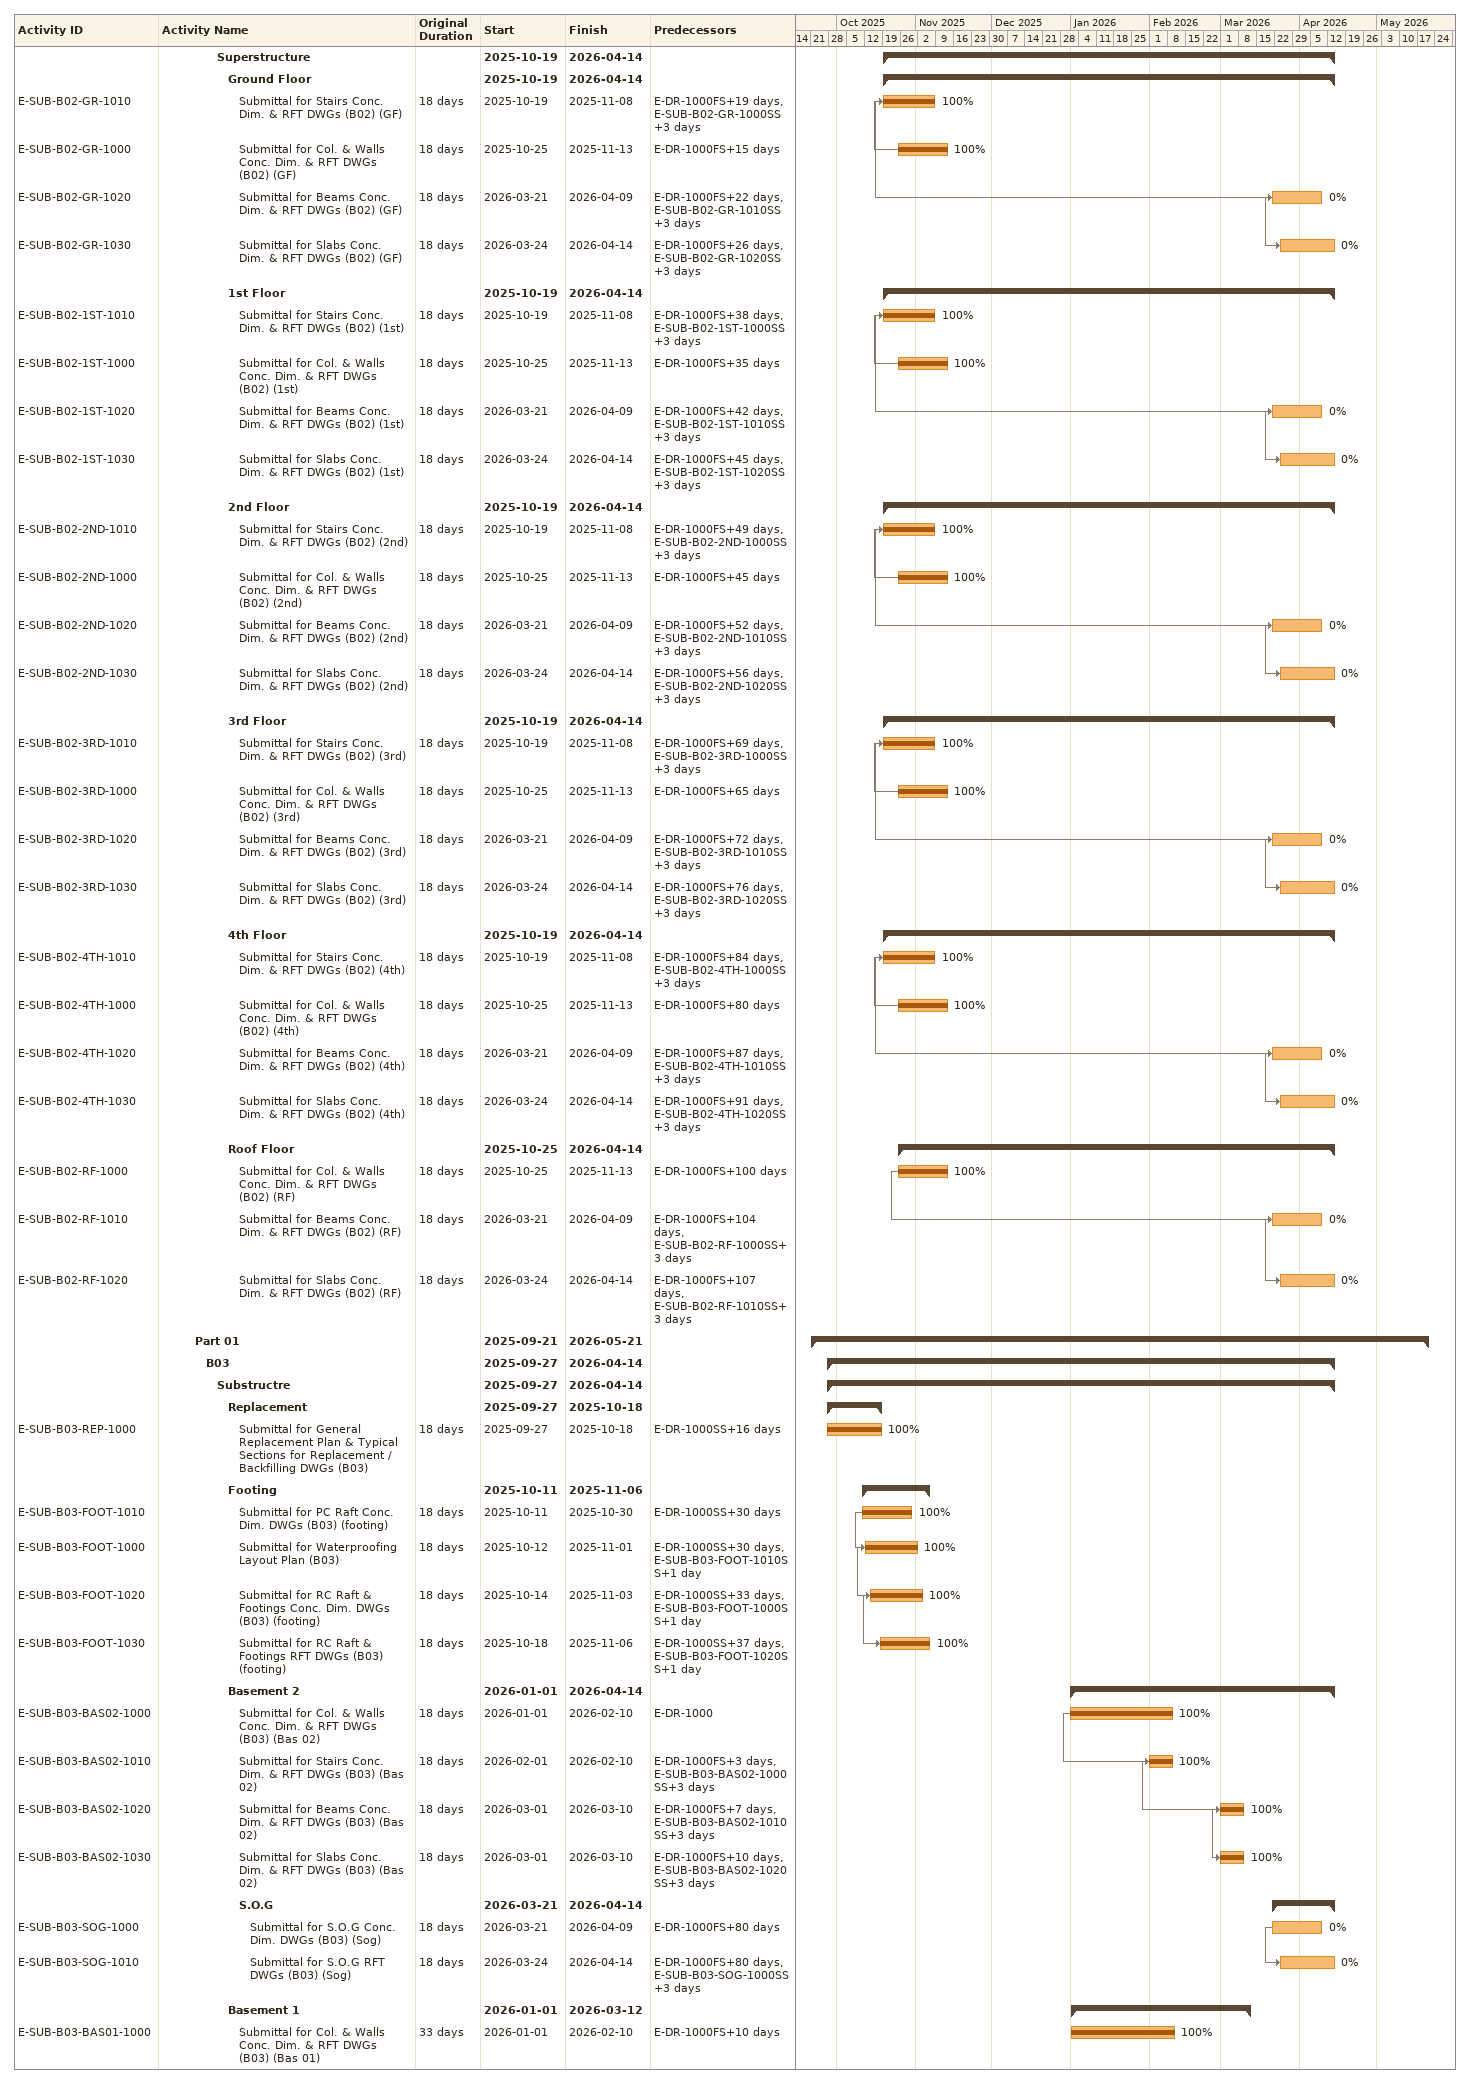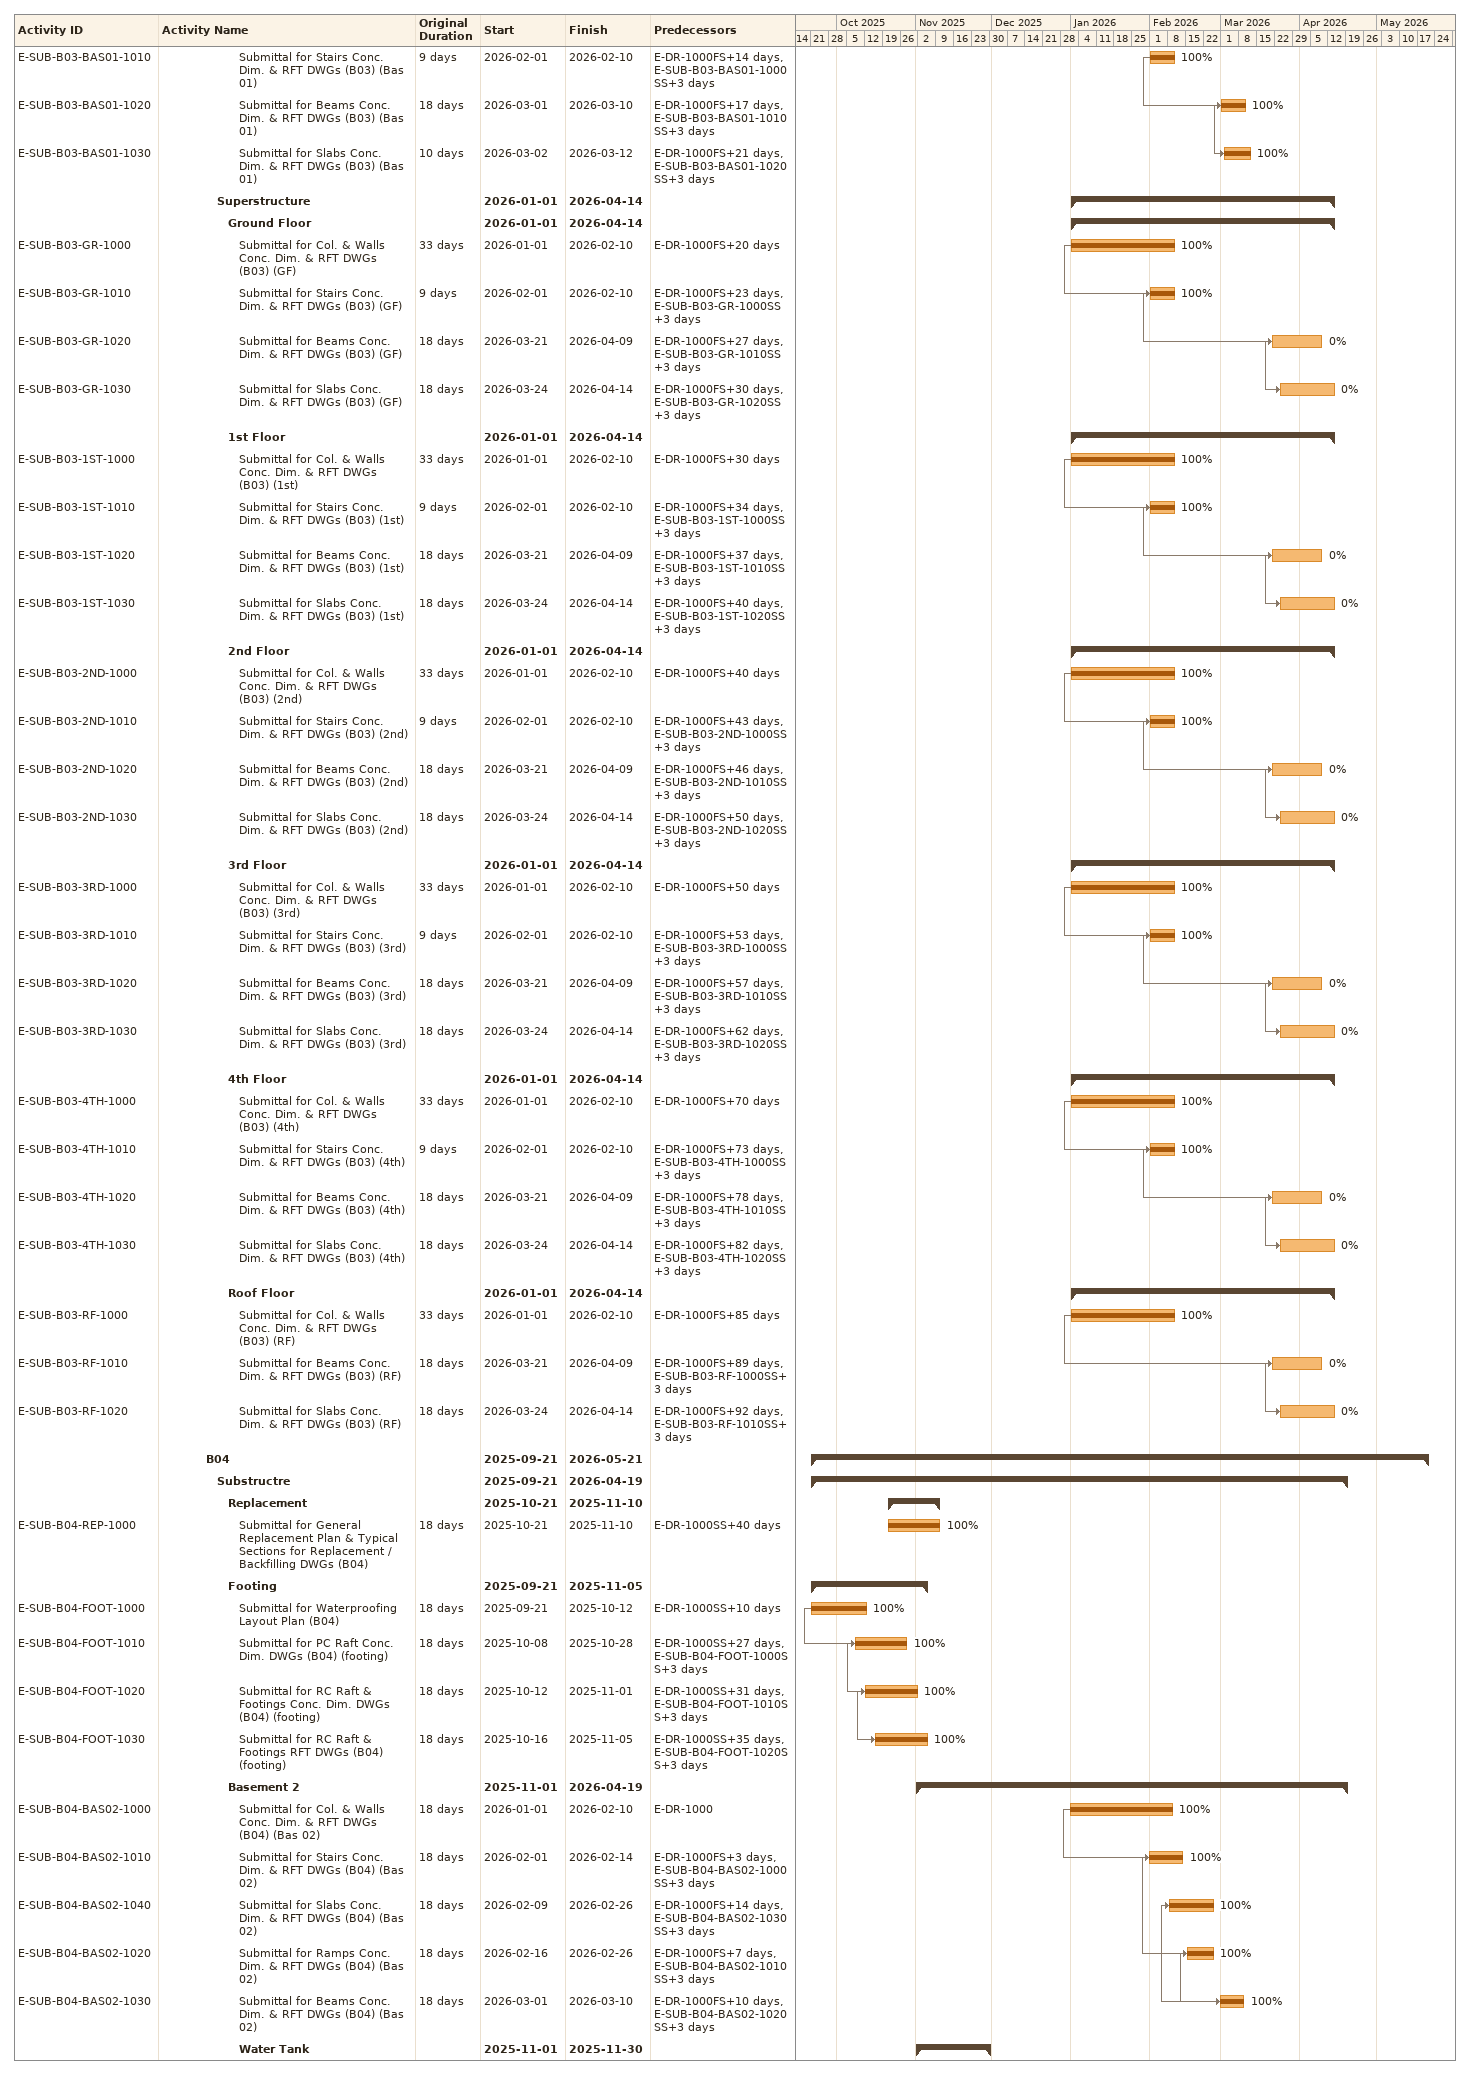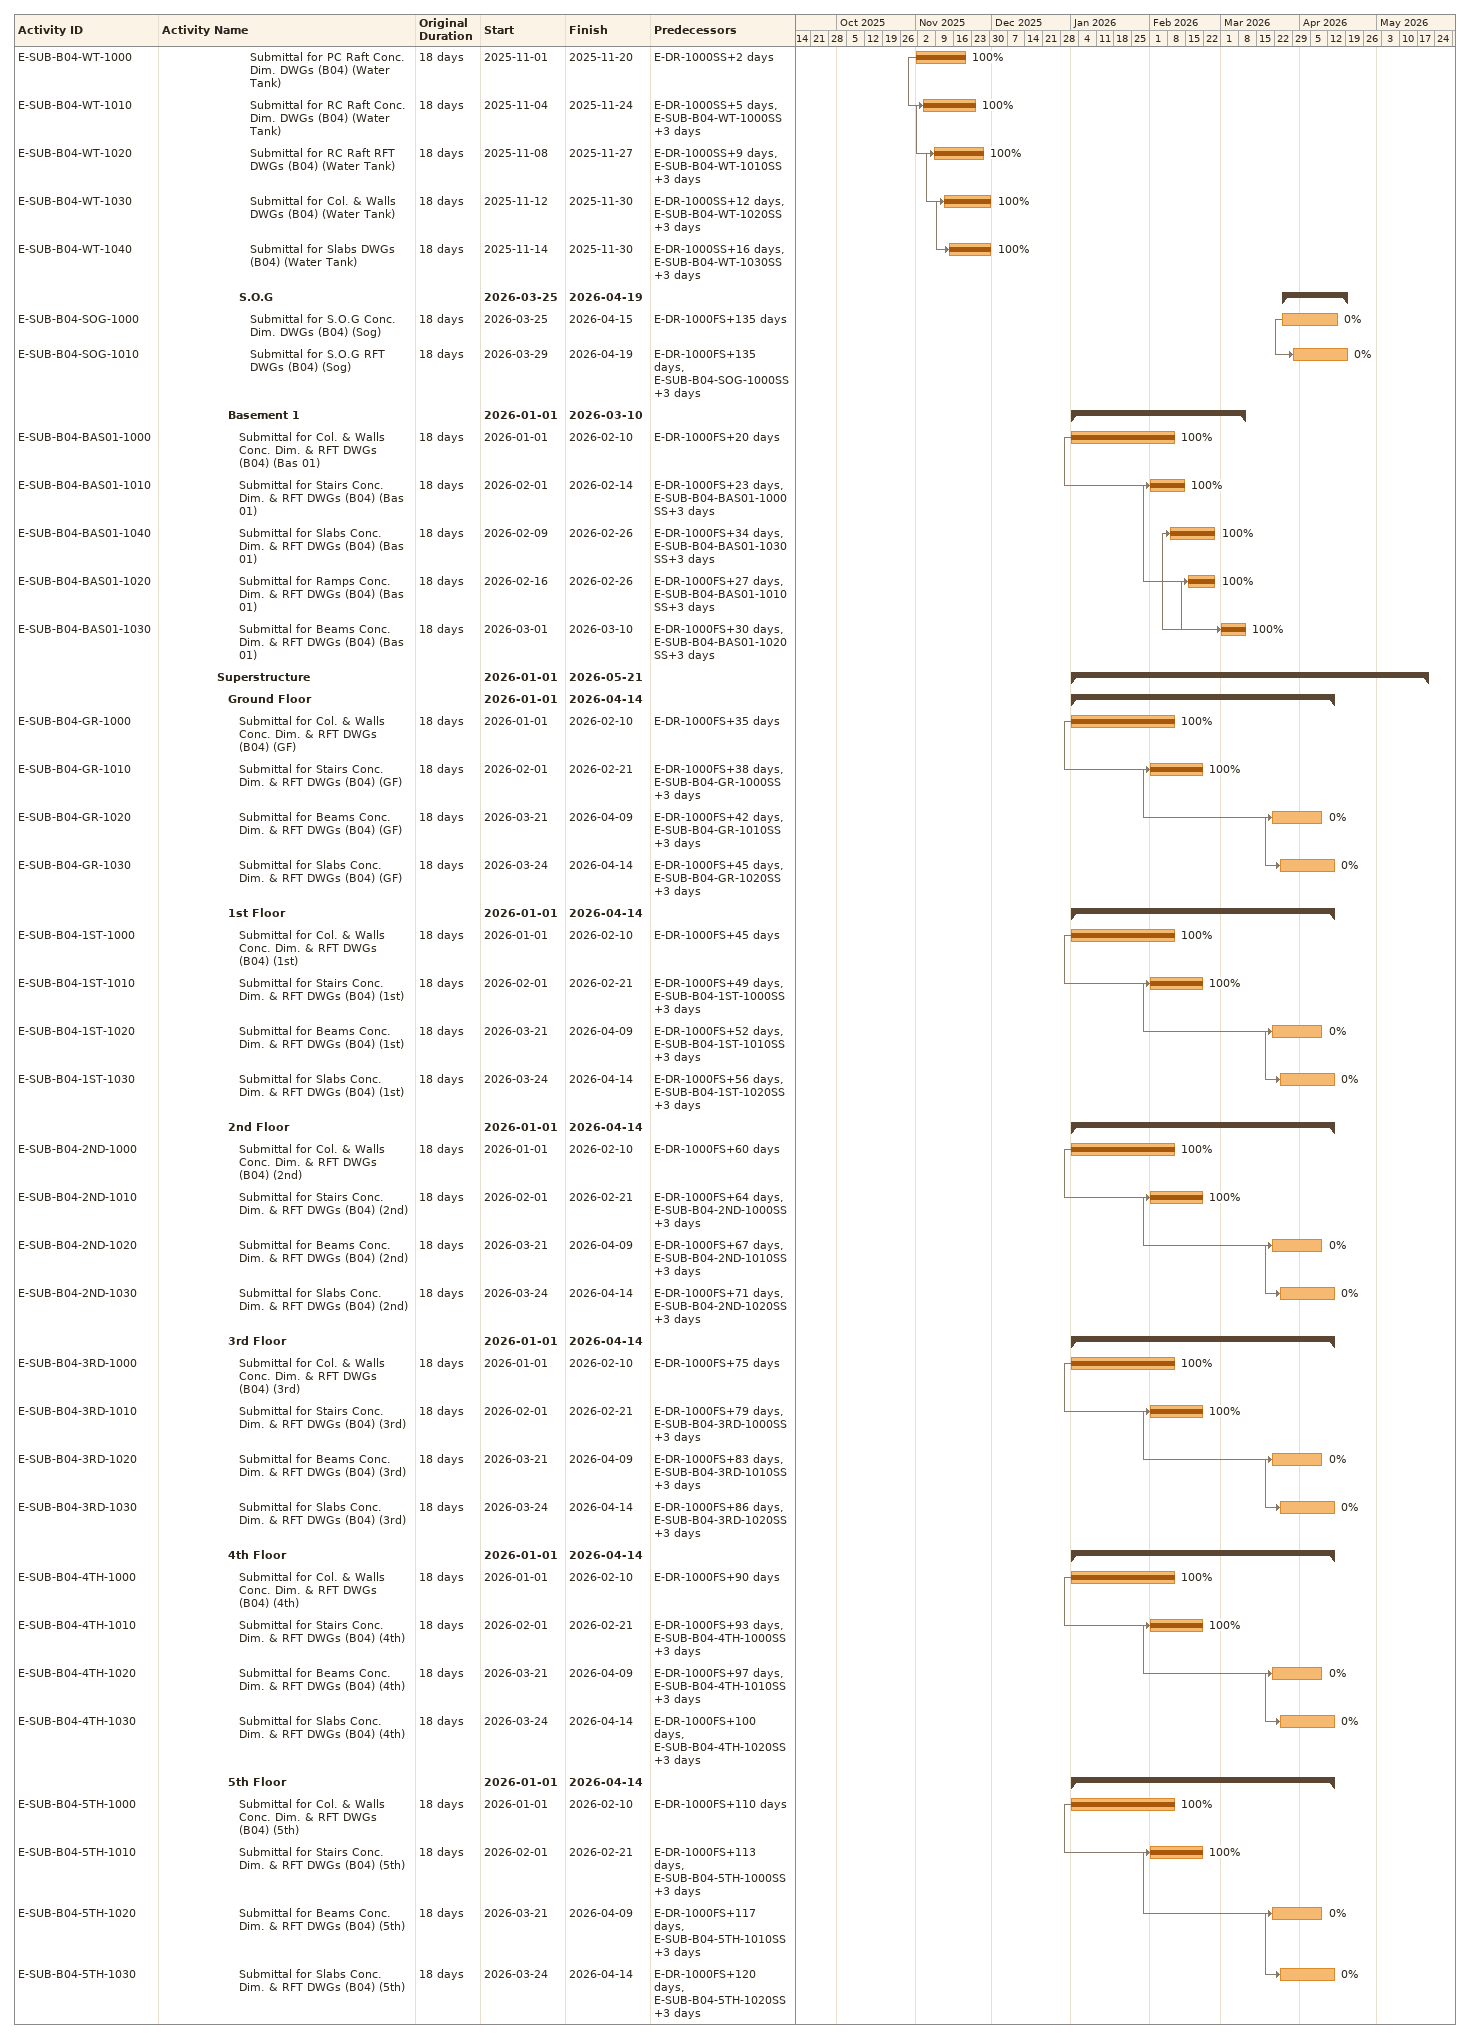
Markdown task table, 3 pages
| ID | Level | Task | Original duration | Start | Finish | Predecessors | % complete |
|---|---|---|---|---|---|---|---|
|  | 6 | **Superstructure** |  | 2025-10-19 | 2026-04-14 |  |  |
|  | 7 | **Ground Floor** |  | 2025-10-19 | 2026-04-14 |  |  |
| E-SUB-B02-GR-1010 | 8 | Submittal for Stairs Conc. Dim. & RFT DWGs (B02) (GF) | 18d | 2025-10-19 | 2025-11-08 | E-DR-1000FS+19d, E-SUB-B02-GR-1000SS+3d | 100 |
| E-SUB-B02-GR-1000 | 8 | Submittal for Col. & Walls Conc. Dim. & RFT DWGs (B02) (GF) | 18d | 2025-10-25 | 2025-11-13 | E-DR-1000FS+15d | 100 |
| E-SUB-B02-GR-1020 | 8 | Submittal for Beams Conc. Dim. & RFT DWGs (B02) (GF) | 18d | 2026-03-21 | 2026-04-09 | E-DR-1000FS+22d, E-SUB-B02-GR-1010SS+3d | 0 |
| E-SUB-B02-GR-1030 | 8 | Submittal for Slabs Conc. Dim. & RFT DWGs (B02) (GF) | 18d | 2026-03-24 | 2026-04-14 | E-DR-1000FS+26d, E-SUB-B02-GR-1020SS+3d | 0 |
|  | 7 | **1st Floor** |  | 2025-10-19 | 2026-04-14 |  |  |
| E-SUB-B02-1ST-1010 | 8 | Submittal for Stairs Conc. Dim. & RFT DWGs (B02) (1st) | 18d | 2025-10-19 | 2025-11-08 | E-DR-1000FS+38d, E-SUB-B02-1ST-1000SS+3d | 100 |
| E-SUB-B02-1ST-1000 | 8 | Submittal for Col. & Walls Conc. Dim. & RFT DWGs (B02) (1st) | 18d | 2025-10-25 | 2025-11-13 | E-DR-1000FS+35d | 100 |
| E-SUB-B02-1ST-1020 | 8 | Submittal for Beams Conc. Dim. & RFT DWGs (B02) (1st) | 18d | 2026-03-21 | 2026-04-09 | E-DR-1000FS+42d, E-SUB-B02-1ST-1010SS+3d | 0 |
| E-SUB-B02-1ST-1030 | 8 | Submittal for Slabs Conc. Dim. & RFT DWGs (B02) (1st) | 18d | 2026-03-24 | 2026-04-14 | E-DR-1000FS+45d, E-SUB-B02-1ST-1020SS+3d | 0 |
|  | 7 | **2nd Floor** |  | 2025-10-19 | 2026-04-14 |  |  |
| E-SUB-B02-2ND-1010 | 8 | Submittal for Stairs Conc. Dim. & RFT DWGs (B02) (2nd) | 18d | 2025-10-19 | 2025-11-08 | E-DR-1000FS+49d, E-SUB-B02-2ND-1000SS+3d | 100 |
| E-SUB-B02-2ND-1000 | 8 | Submittal for Col. & Walls Conc. Dim. & RFT DWGs (B02) (2nd) | 18d | 2025-10-25 | 2025-11-13 | E-DR-1000FS+45d | 100 |
| E-SUB-B02-2ND-1020 | 8 | Submittal for Beams Conc. Dim. & RFT DWGs (B02) (2nd) | 18d | 2026-03-21 | 2026-04-09 | E-DR-1000FS+52d, E-SUB-B02-2ND-1010SS+3d | 0 |
| E-SUB-B02-2ND-1030 | 8 | Submittal for Slabs Conc. Dim. & RFT DWGs (B02) (2nd) | 18d | 2026-03-24 | 2026-04-14 | E-DR-1000FS+56d, E-SUB-B02-2ND-1020SS+3d | 0 |
|  | 7 | **3rd Floor** |  | 2025-10-19 | 2026-04-14 |  |  |
| E-SUB-B02-3RD-1010 | 8 | Submittal for Stairs Conc. Dim. & RFT DWGs (B02) (3rd) | 18d | 2025-10-19 | 2025-11-08 | E-DR-1000FS+69d, E-SUB-B02-3RD-1000SS+3d | 100 |
| E-SUB-B02-3RD-1000 | 8 | Submittal for Col. & Walls Conc. Dim. & RFT DWGs (B02) (3rd) | 18d | 2025-10-25 | 2025-11-13 | E-DR-1000FS+65d | 100 |
| E-SUB-B02-3RD-1020 | 8 | Submittal for Beams Conc. Dim. & RFT DWGs (B02) (3rd) | 18d | 2026-03-21 | 2026-04-09 | E-DR-1000FS+72d, E-SUB-B02-3RD-1010SS+3d | 0 |
| E-SUB-B02-3RD-1030 | 8 | Submittal for Slabs Conc. Dim. & RFT DWGs (B02) (3rd) | 18d | 2026-03-24 | 2026-04-14 | E-DR-1000FS+76d, E-SUB-B02-3RD-1020SS+3d | 0 |
|  | 7 | **4th Floor** |  | 2025-10-19 | 2026-04-14 |  |  |
| E-SUB-B02-4TH-1010 | 8 | Submittal for Stairs Conc. Dim. & RFT DWGs (B02) (4th) | 18d | 2025-10-19 | 2025-11-08 | E-DR-1000FS+84d, E-SUB-B02-4TH-1000SS+3d | 100 |
| E-SUB-B02-4TH-1000 | 8 | Submittal for Col. & Walls Conc. Dim. & RFT DWGs (B02) (4th) | 18d | 2025-10-25 | 2025-11-13 | E-DR-1000FS+80d | 100 |
| E-SUB-B02-4TH-1020 | 8 | Submittal for Beams Conc. Dim. & RFT DWGs (B02) (4th) | 18d | 2026-03-21 | 2026-04-09 | E-DR-1000FS+87d, E-SUB-B02-4TH-1010SS+3d | 0 |
| E-SUB-B02-4TH-1030 | 8 | Submittal for Slabs Conc. Dim. & RFT DWGs (B02) (4th) | 18d | 2026-03-24 | 2026-04-14 | E-DR-1000FS+91d, E-SUB-B02-4TH-1020SS+3d | 0 |
|  | 7 | **Roof Floor** |  | 2025-10-25 | 2026-04-14 |  |  |
| E-SUB-B02-RF-1000 | 8 | Submittal for Col. & Walls Conc. Dim. & RFT DWGs (B02) (RF) | 18d | 2025-10-25 | 2025-11-13 | E-DR-1000FS+100d | 100 |
| E-SUB-B02-RF-1010 | 8 | Submittal for Beams Conc. Dim. & RFT DWGs (B02) (RF) | 18d | 2026-03-21 | 2026-04-09 | E-DR-1000FS+104d, E-SUB-B02-RF-1000SS+3d | 0 |
| E-SUB-B02-RF-1020 | 8 | Submittal for Slabs Conc. Dim. & RFT DWGs (B02) (RF) | 18d | 2026-03-24 | 2026-04-14 | E-DR-1000FS+107d, E-SUB-B02-RF-1010SS+3d | 0 |
|  | 4 | **Part 01** |  | 2025-09-21 | 2026-05-21 |  |  |
|  | 5 | **B03** |  | 2025-09-27 | 2026-04-14 |  |  |
|  | 6 | **Substructre** |  | 2025-09-27 | 2026-04-14 |  |  |
|  | 7 | **Replacement** |  | 2025-09-27 | 2025-10-18 |  |  |
| E-SUB-B03-REP-1000 | 8 | Submittal for General Replacement Plan & Typical Sections for Replacement / Backfilling DWGs (B03) | 18d | 2025-09-27 | 2025-10-18 | E-DR-1000SS+16d | 100 |
|  | 7 | **Footing** |  | 2025-10-11 | 2025-11-06 |  |  |
| E-SUB-B03-FOOT-1010 | 8 | Submittal for PC Raft Conc. Dim. DWGs (B03) (footing) | 18d | 2025-10-11 | 2025-10-30 | E-DR-1000SS+30d | 100 |
| E-SUB-B03-FOOT-1000 | 8 | Submittal for Waterproofing Layout Plan (B03) | 18d | 2025-10-12 | 2025-11-01 | E-DR-1000SS+30d, E-SUB-B03-FOOT-1010SS+1d | 100 |
| E-SUB-B03-FOOT-1020 | 8 | Submittal for RC Raft & Footings Conc. Dim. DWGs (B03) (footing) | 18d | 2025-10-14 | 2025-11-03 | E-DR-1000SS+33d, E-SUB-B03-FOOT-1000SS+1d | 100 |
| E-SUB-B03-FOOT-1030 | 8 | Submittal for RC Raft & Footings RFT DWGs (B03) (footing) | 18d | 2025-10-18 | 2025-11-06 | E-DR-1000SS+37d, E-SUB-B03-FOOT-1020SS+1d | 100 |
|  | 7 | **Basement 2** |  | 2026-01-01 | 2026-04-14 |  |  |
| E-SUB-B03-BAS02-1000 | 8 | Submittal for Col. & Walls Conc. Dim. & RFT DWGs (B03) (Bas 02) | 18d | 2026-01-01 | 2026-02-10 | E-DR-1000 | 100 |
| E-SUB-B03-BAS02-1010 | 8 | Submittal for Stairs Conc. Dim. & RFT DWGs (B03) (Bas 02) | 18d | 2026-02-01 | 2026-02-10 | E-DR-1000FS+3d, E-SUB-B03-BAS02-1000SS+3d | 100 |
| E-SUB-B03-BAS02-1020 | 8 | Submittal for Beams Conc. Dim. & RFT DWGs (B03) (Bas 02) | 18d | 2026-03-01 | 2026-03-10 | E-DR-1000FS+7d, E-SUB-B03-BAS02-1010SS+3d | 100 |
| E-SUB-B03-BAS02-1030 | 8 | Submittal for Slabs Conc. Dim. & RFT DWGs (B03) (Bas 02) | 18d | 2026-03-01 | 2026-03-10 | E-DR-1000FS+10d, E-SUB-B03-BAS02-1020SS+3d | 100 |
|  | 8 | **S.O.G** |  | 2026-03-21 | 2026-04-14 |  |  |
| E-SUB-B03-SOG-1000 | 9 | Submittal for S.O.G Conc. Dim. DWGs (B03) (Sog) | 18d | 2026-03-21 | 2026-04-09 | E-DR-1000FS+80d | 0 |
| E-SUB-B03-SOG-1010 | 9 | Submittal for S.O.G RFT DWGs (B03) (Sog) | 18d | 2026-03-24 | 2026-04-14 | E-DR-1000FS+80d, E-SUB-B03-SOG-1000SS+3d | 0 |
|  | 7 | **Basement 1** |  | 2026-01-01 | 2026-03-12 |  |  |
| E-SUB-B03-BAS01-1000 | 8 | Submittal for Col. & Walls Conc. Dim. & RFT DWGs (B03) (Bas 01) | 33d | 2026-01-01 | 2026-02-10 | E-DR-1000FS+10d | 100 |
| E-SUB-B03-BAS01-1010 | 8 | Submittal for Stairs Conc. Dim. & RFT DWGs (B03) (Bas 01) | 9d | 2026-02-01 | 2026-02-10 | E-DR-1000FS+14d, E-SUB-B03-BAS01-1000SS+3d | 100 |
| E-SUB-B03-BAS01-1020 | 8 | Submittal for Beams Conc. Dim. & RFT DWGs (B03) (Bas 01) | 18d | 2026-03-01 | 2026-03-10 | E-DR-1000FS+17d, E-SUB-B03-BAS01-1010SS+3d | 100 |
| E-SUB-B03-BAS01-1030 | 8 | Submittal for Slabs Conc. Dim. & RFT DWGs (B03) (Bas 01) | 10d | 2026-03-02 | 2026-03-12 | E-DR-1000FS+21d, E-SUB-B03-BAS01-1020SS+3d | 100 |
|  | 6 | **Superstructure** |  | 2026-01-01 | 2026-04-14 |  |  |
|  | 7 | **Ground Floor** |  | 2026-01-01 | 2026-04-14 |  |  |
| E-SUB-B03-GR-1000 | 8 | Submittal for Col. & Walls Conc. Dim. & RFT DWGs (B03) (GF) | 33d | 2026-01-01 | 2026-02-10 | E-DR-1000FS+20d | 100 |
| E-SUB-B03-GR-1010 | 8 | Submittal for Stairs Conc. Dim. & RFT DWGs (B03) (GF) | 9d | 2026-02-01 | 2026-02-10 | E-DR-1000FS+23d, E-SUB-B03-GR-1000SS+3d | 100 |
| E-SUB-B03-GR-1020 | 8 | Submittal for Beams Conc. Dim. & RFT DWGs (B03) (GF) | 18d | 2026-03-21 | 2026-04-09 | E-DR-1000FS+27d, E-SUB-B03-GR-1010SS+3d | 0 |
| E-SUB-B03-GR-1030 | 8 | Submittal for Slabs Conc. Dim. & RFT DWGs (B03) (GF) | 18d | 2026-03-24 | 2026-04-14 | E-DR-1000FS+30d, E-SUB-B03-GR-1020SS+3d | 0 |
|  | 7 | **1st Floor** |  | 2026-01-01 | 2026-04-14 |  |  |
| E-SUB-B03-1ST-1000 | 8 | Submittal for Col. & Walls Conc. Dim. & RFT DWGs (B03) (1st) | 33d | 2026-01-01 | 2026-02-10 | E-DR-1000FS+30d | 100 |
| E-SUB-B03-1ST-1010 | 8 | Submittal for Stairs Conc. Dim. & RFT DWGs (B03) (1st) | 9d | 2026-02-01 | 2026-02-10 | E-DR-1000FS+34d, E-SUB-B03-1ST-1000SS+3d | 100 |
| E-SUB-B03-1ST-1020 | 8 | Submittal for Beams Conc. Dim. & RFT DWGs (B03) (1st) | 18d | 2026-03-21 | 2026-04-09 | E-DR-1000FS+37d, E-SUB-B03-1ST-1010SS+3d | 0 |
| E-SUB-B03-1ST-1030 | 8 | Submittal for Slabs Conc. Dim. & RFT DWGs (B03) (1st) | 18d | 2026-03-24 | 2026-04-14 | E-DR-1000FS+40d, E-SUB-B03-1ST-1020SS+3d | 0 |
|  | 7 | **2nd Floor** |  | 2026-01-01 | 2026-04-14 |  |  |
| E-SUB-B03-2ND-1000 | 8 | Submittal for Col. & Walls Conc. Dim. & RFT DWGs (B03) (2nd) | 33d | 2026-01-01 | 2026-02-10 | E-DR-1000FS+40d | 100 |
| E-SUB-B03-2ND-1010 | 8 | Submittal for Stairs Conc. Dim. & RFT DWGs (B03) (2nd) | 9d | 2026-02-01 | 2026-02-10 | E-DR-1000FS+43d, E-SUB-B03-2ND-1000SS+3d | 100 |
| E-SUB-B03-2ND-1020 | 8 | Submittal for Beams Conc. Dim. & RFT DWGs (B03) (2nd) | 18d | 2026-03-21 | 2026-04-09 | E-DR-1000FS+46d, E-SUB-B03-2ND-1010SS+3d | 0 |
| E-SUB-B03-2ND-1030 | 8 | Submittal for Slabs Conc. Dim. & RFT DWGs (B03) (2nd) | 18d | 2026-03-24 | 2026-04-14 | E-DR-1000FS+50d, E-SUB-B03-2ND-1020SS+3d | 0 |
|  | 7 | **3rd Floor** |  | 2026-01-01 | 2026-04-14 |  |  |
| E-SUB-B03-3RD-1000 | 8 | Submittal for Col. & Walls Conc. Dim. & RFT DWGs (B03) (3rd) | 33d | 2026-01-01 | 2026-02-10 | E-DR-1000FS+50d | 100 |
| E-SUB-B03-3RD-1010 | 8 | Submittal for Stairs Conc. Dim. & RFT DWGs (B03) (3rd) | 9d | 2026-02-01 | 2026-02-10 | E-DR-1000FS+53d, E-SUB-B03-3RD-1000SS+3d | 100 |
| E-SUB-B03-3RD-1020 | 8 | Submittal for Beams Conc. Dim. & RFT DWGs (B03) (3rd) | 18d | 2026-03-21 | 2026-04-09 | E-DR-1000FS+57d, E-SUB-B03-3RD-1010SS+3d | 0 |
| E-SUB-B03-3RD-1030 | 8 | Submittal for Slabs Conc. Dim. & RFT DWGs (B03) (3rd) | 18d | 2026-03-24 | 2026-04-14 | E-DR-1000FS+62d, E-SUB-B03-3RD-1020SS+3d | 0 |
|  | 7 | **4th Floor** |  | 2026-01-01 | 2026-04-14 |  |  |
| E-SUB-B03-4TH-1000 | 8 | Submittal for Col. & Walls Conc. Dim. & RFT DWGs (B03) (4th) | 33d | 2026-01-01 | 2026-02-10 | E-DR-1000FS+70d | 100 |
| E-SUB-B03-4TH-1010 | 8 | Submittal for Stairs Conc. Dim. & RFT DWGs (B03) (4th) | 9d | 2026-02-01 | 2026-02-10 | E-DR-1000FS+73d, E-SUB-B03-4TH-1000SS+3d | 100 |
| E-SUB-B03-4TH-1020 | 8 | Submittal for Beams Conc. Dim. & RFT DWGs (B03) (4th) | 18d | 2026-03-21 | 2026-04-09 | E-DR-1000FS+78d, E-SUB-B03-4TH-1010SS+3d | 0 |
| E-SUB-B03-4TH-1030 | 8 | Submittal for Slabs Conc. Dim. & RFT DWGs (B03) (4th) | 18d | 2026-03-24 | 2026-04-14 | E-DR-1000FS+82d, E-SUB-B03-4TH-1020SS+3d | 0 |
|  | 7 | **Roof Floor** |  | 2026-01-01 | 2026-04-14 |  |  |
| E-SUB-B03-RF-1000 | 8 | Submittal for Col. & Walls Conc. Dim. & RFT DWGs (B03) (RF) | 33d | 2026-01-01 | 2026-02-10 | E-DR-1000FS+85d | 100 |
| E-SUB-B03-RF-1010 | 8 | Submittal for Beams Conc. Dim. & RFT DWGs (B03) (RF) | 18d | 2026-03-21 | 2026-04-09 | E-DR-1000FS+89d, E-SUB-B03-RF-1000SS+3d | 0 |
| E-SUB-B03-RF-1020 | 8 | Submittal for Slabs Conc. Dim. & RFT DWGs (B03) (RF) | 18d | 2026-03-24 | 2026-04-14 | E-DR-1000FS+92d, E-SUB-B03-RF-1010SS+3d | 0 |
|  | 5 | **B04** |  | 2025-09-21 | 2026-05-21 |  |  |
|  | 6 | **Substructre** |  | 2025-09-21 | 2026-04-19 |  |  |
|  | 7 | **Replacement** |  | 2025-10-21 | 2025-11-10 |  |  |
| E-SUB-B04-REP-1000 | 8 | Submittal for General Replacement Plan & Typical Sections for Replacement / Backfilling DWGs (B04) | 18d | 2025-10-21 | 2025-11-10 | E-DR-1000SS+40d | 100 |
|  | 7 | **Footing** |  | 2025-09-21 | 2025-11-05 |  |  |
| E-SUB-B04-FOOT-1000 | 8 | Submittal for Waterproofing Layout Plan (B04) | 18d | 2025-09-21 | 2025-10-12 | E-DR-1000SS+10d | 100 |
| E-SUB-B04-FOOT-1010 | 8 | Submittal for PC Raft Conc. Dim. DWGs (B04) (footing) | 18d | 2025-10-08 | 2025-10-28 | E-DR-1000SS+27d, E-SUB-B04-FOOT-1000SS+3d | 100 |
| E-SUB-B04-FOOT-1020 | 8 | Submittal for RC Raft & Footings Conc. Dim. DWGs (B04) (footing) | 18d | 2025-10-12 | 2025-11-01 | E-DR-1000SS+31d, E-SUB-B04-FOOT-1010SS+3d | 100 |
| E-SUB-B04-FOOT-1030 | 8 | Submittal for RC Raft & Footings RFT DWGs (B04) (footing) | 18d | 2025-10-16 | 2025-11-05 | E-DR-1000SS+35d, E-SUB-B04-FOOT-1020SS+3d | 100 |
|  | 7 | **Basement 2** |  | 2025-11-01 | 2026-04-19 |  |  |
| E-SUB-B04-BAS02-1000 | 8 | Submittal for Col. & Walls Conc. Dim. & RFT DWGs (B04) (Bas 02) | 18d | 2026-01-01 | 2026-02-10 | E-DR-1000 | 100 |
| E-SUB-B04-BAS02-1010 | 8 | Submittal for Stairs Conc. Dim. & RFT DWGs (B04) (Bas 02) | 18d | 2026-02-01 | 2026-02-14 | E-DR-1000FS+3d, E-SUB-B04-BAS02-1000SS+3d | 100 |
| E-SUB-B04-BAS02-1040 | 8 | Submittal for Slabs Conc. Dim. & RFT DWGs (B04) (Bas 02) | 18d | 2026-02-09 | 2026-02-26 | E-DR-1000FS+14d, E-SUB-B04-BAS02-1030SS+3d | 100 |
| E-SUB-B04-BAS02-1020 | 8 | Submittal for Ramps Conc. Dim. & RFT DWGs (B04) (Bas 02) | 18d | 2026-02-16 | 2026-02-26 | E-DR-1000FS+7d, E-SUB-B04-BAS02-1010SS+3d | 100 |
| E-SUB-B04-BAS02-1030 | 8 | Submittal for Beams Conc. Dim. & RFT DWGs (B04) (Bas 02) | 18d | 2026-03-01 | 2026-03-10 | E-DR-1000FS+10d, E-SUB-B04-BAS02-1020SS+3d | 100 |
|  | 8 | **Water Tank** |  | 2025-11-01 | 2025-11-30 |  |  |
| E-SUB-B04-WT-1000 | 9 | Submittal for PC Raft Conc. Dim. DWGs (B04) (Water Tank) | 18d | 2025-11-01 | 2025-11-20 | E-DR-1000SS+2d | 100 |
| E-SUB-B04-WT-1010 | 9 | Submittal for RC Raft Conc. Dim. DWGs (B04) (Water Tank) | 18d | 2025-11-04 | 2025-11-24 | E-DR-1000SS+5d, E-SUB-B04-WT-1000SS+3d | 100 |
| E-SUB-B04-WT-1020 | 9 | Submittal for RC Raft RFT DWGs (B04) (Water Tank) | 18d | 2025-11-08 | 2025-11-27 | E-DR-1000SS+9d, E-SUB-B04-WT-1010SS+3d | 100 |
| E-SUB-B04-WT-1030 | 9 | Submittal for Col. & Walls DWGs (B04) (Water Tank) | 18d | 2025-11-12 | 2025-11-30 | E-DR-1000SS+12d, E-SUB-B04-WT-1020SS+3d | 100 |
| E-SUB-B04-WT-1040 | 9 | Submittal for Slabs DWGs (B04) (Water Tank) | 18d | 2025-11-14 | 2025-11-30 | E-DR-1000SS+16d, E-SUB-B04-WT-1030SS+3d | 100 |
|  | 8 | **S.O.G** |  | 2026-03-25 | 2026-04-19 |  |  |
| E-SUB-B04-SOG-1000 | 9 | Submittal for S.O.G Conc. Dim. DWGs (B04) (Sog) | 18d | 2026-03-25 | 2026-04-15 | E-DR-1000FS+135d | 0 |
| E-SUB-B04-SOG-1010 | 9 | Submittal for S.O.G RFT DWGs (B04) (Sog) | 18d | 2026-03-29 | 2026-04-19 | E-DR-1000FS+135d, E-SUB-B04-SOG-1000SS+3d | 0 |
|  | 7 | **Basement 1** |  | 2026-01-01 | 2026-03-10 |  |  |
| E-SUB-B04-BAS01-1000 | 8 | Submittal for Col. & Walls Conc. Dim. & RFT DWGs (B04) (Bas 01) | 18d | 2026-01-01 | 2026-02-10 | E-DR-1000FS+20d | 100 |
| E-SUB-B04-BAS01-1010 | 8 | Submittal for Stairs Conc. Dim. & RFT DWGs (B04) (Bas 01) | 18d | 2026-02-01 | 2026-02-14 | E-DR-1000FS+23d, E-SUB-B04-BAS01-1000SS+3d | 100 |
| E-SUB-B04-BAS01-1040 | 8 | Submittal for Slabs Conc. Dim. & RFT DWGs (B04) (Bas 01) | 18d | 2026-02-09 | 2026-02-26 | E-DR-1000FS+34d, E-SUB-B04-BAS01-1030SS+3d | 100 |
| E-SUB-B04-BAS01-1020 | 8 | Submittal for Ramps Conc. Dim. & RFT DWGs (B04) (Bas 01) | 18d | 2026-02-16 | 2026-02-26 | E-DR-1000FS+27d, E-SUB-B04-BAS01-1010SS+3d | 100 |
| E-SUB-B04-BAS01-1030 | 8 | Submittal for Beams Conc. Dim. & RFT DWGs (B04) (Bas 01) | 18d | 2026-03-01 | 2026-03-10 | E-DR-1000FS+30d, E-SUB-B04-BAS01-1020SS+3d | 100 |
|  | 6 | **Superstructure** |  | 2026-01-01 | 2026-05-21 |  |  |
|  | 7 | **Ground Floor** |  | 2026-01-01 | 2026-04-14 |  |  |
| E-SUB-B04-GR-1000 | 8 | Submittal for Col. & Walls Conc. Dim. & RFT DWGs (B04) (GF) | 18d | 2026-01-01 | 2026-02-10 | E-DR-1000FS+35d | 100 |
| E-SUB-B04-GR-1010 | 8 | Submittal for Stairs Conc. Dim. & RFT DWGs (B04) (GF) | 18d | 2026-02-01 | 2026-02-21 | E-DR-1000FS+38d, E-SUB-B04-GR-1000SS+3d | 100 |
| E-SUB-B04-GR-1020 | 8 | Submittal for Beams Conc. Dim. & RFT DWGs (B04) (GF) | 18d | 2026-03-21 | 2026-04-09 | E-DR-1000FS+42d, E-SUB-B04-GR-1010SS+3d | 0 |
| E-SUB-B04-GR-1030 | 8 | Submittal for Slabs Conc. Dim. & RFT DWGs (B04) (GF) | 18d | 2026-03-24 | 2026-04-14 | E-DR-1000FS+45d, E-SUB-B04-GR-1020SS+3d | 0 |
|  | 7 | **1st Floor** |  | 2026-01-01 | 2026-04-14 |  |  |
| E-SUB-B04-1ST-1000 | 8 | Submittal for Col. & Walls Conc. Dim. & RFT DWGs (B04) (1st) | 18d | 2026-01-01 | 2026-02-10 | E-DR-1000FS+45d | 100 |
| E-SUB-B04-1ST-1010 | 8 | Submittal for Stairs Conc. Dim. & RFT DWGs (B04) (1st) | 18d | 2026-02-01 | 2026-02-21 | E-DR-1000FS+49d, E-SUB-B04-1ST-1000SS+3d | 100 |
| E-SUB-B04-1ST-1020 | 8 | Submittal for Beams Conc. Dim. & RFT DWGs (B04) (1st) | 18d | 2026-03-21 | 2026-04-09 | E-DR-1000FS+52d, E-SUB-B04-1ST-1010SS+3d | 0 |
| E-SUB-B04-1ST-1030 | 8 | Submittal for Slabs Conc. Dim. & RFT DWGs (B04) (1st) | 18d | 2026-03-24 | 2026-04-14 | E-DR-1000FS+56d, E-SUB-B04-1ST-1020SS+3d | 0 |
|  | 7 | **2nd Floor** |  | 2026-01-01 | 2026-04-14 |  |  |
| E-SUB-B04-2ND-1000 | 8 | Submittal for Col. & Walls Conc. Dim. & RFT DWGs (B04) (2nd) | 18d | 2026-01-01 | 2026-02-10 | E-DR-1000FS+60d | 100 |
| E-SUB-B04-2ND-1010 | 8 | Submittal for Stairs Conc. Dim. & RFT DWGs (B04) (2nd) | 18d | 2026-02-01 | 2026-02-21 | E-DR-1000FS+64d, E-SUB-B04-2ND-1000SS+3d | 100 |
| E-SUB-B04-2ND-1020 | 8 | Submittal for Beams Conc. Dim. & RFT DWGs (B04) (2nd) | 18d | 2026-03-21 | 2026-04-09 | E-DR-1000FS+67d, E-SUB-B04-2ND-1010SS+3d | 0 |
| E-SUB-B04-2ND-1030 | 8 | Submittal for Slabs Conc. Dim. & RFT DWGs (B04) (2nd) | 18d | 2026-03-24 | 2026-04-14 | E-DR-1000FS+71d, E-SUB-B04-2ND-1020SS+3d | 0 |
|  | 7 | **3rd Floor** |  | 2026-01-01 | 2026-04-14 |  |  |
| E-SUB-B04-3RD-1000 | 8 | Submittal for Col. & Walls Conc. Dim. & RFT DWGs (B04) (3rd) | 18d | 2026-01-01 | 2026-02-10 | E-DR-1000FS+75d | 100 |
| E-SUB-B04-3RD-1010 | 8 | Submittal for Stairs Conc. Dim. & RFT DWGs (B04) (3rd) | 18d | 2026-02-01 | 2026-02-21 | E-DR-1000FS+79d, E-SUB-B04-3RD-1000SS+3d | 100 |
| E-SUB-B04-3RD-1020 | 8 | Submittal for Beams Conc. Dim. & RFT DWGs (B04) (3rd) | 18d | 2026-03-21 | 2026-04-09 | E-DR-1000FS+83d, E-SUB-B04-3RD-1010SS+3d | 0 |
| E-SUB-B04-3RD-1030 | 8 | Submittal for Slabs Conc. Dim. & RFT DWGs (B04) (3rd) | 18d | 2026-03-24 | 2026-04-14 | E-DR-1000FS+86d, E-SUB-B04-3RD-1020SS+3d | 0 |
|  | 7 | **4th Floor** |  | 2026-01-01 | 2026-04-14 |  |  |
| E-SUB-B04-4TH-1000 | 8 | Submittal for Col. & Walls Conc. Dim. & RFT DWGs (B04) (4th) | 18d | 2026-01-01 | 2026-02-10 | E-DR-1000FS+90d | 100 |
| E-SUB-B04-4TH-1010 | 8 | Submittal for Stairs Conc. Dim. & RFT DWGs (B04) (4th) | 18d | 2026-02-01 | 2026-02-21 | E-DR-1000FS+93d, E-SUB-B04-4TH-1000SS+3d | 100 |
| E-SUB-B04-4TH-1020 | 8 | Submittal for Beams Conc. Dim. & RFT DWGs (B04) (4th) | 18d | 2026-03-21 | 2026-04-09 | E-DR-1000FS+97d, E-SUB-B04-4TH-1010SS+3d | 0 |
| E-SUB-B04-4TH-1030 | 8 | Submittal for Slabs Conc. Dim. & RFT DWGs (B04) (4th) | 18d | 2026-03-24 | 2026-04-14 | E-DR-1000FS+100d, E-SUB-B04-4TH-1020SS+3d | 0 |
|  | 7 | **5th Floor** |  | 2026-01-01 | 2026-04-14 |  |  |
| E-SUB-B04-5TH-1000 | 8 | Submittal for Col. & Walls Conc. Dim. & RFT DWGs (B04) (5th) | 18d | 2026-01-01 | 2026-02-10 | E-DR-1000FS+110d | 100 |
| E-SUB-B04-5TH-1010 | 8 | Submittal for Stairs Conc. Dim. & RFT DWGs (B04) (5th) | 18d | 2026-02-01 | 2026-02-21 | E-DR-1000FS+113d, E-SUB-B04-5TH-1000SS+3d | 100 |
| E-SUB-B04-5TH-1020 | 8 | Submittal for Beams Conc. Dim. & RFT DWGs (B04) (5th) | 18d | 2026-03-21 | 2026-04-09 | E-DR-1000FS+117d, E-SUB-B04-5TH-1010SS+3d | 0 |
| E-SUB-B04-5TH-1030 | 8 | Submittal for Slabs Conc. Dim. & RFT DWGs (B04) (5th) | 18d | 2026-03-24 | 2026-04-14 | E-DR-1000FS+120d, E-SUB-B04-5TH-1020SS+3d | 0 |
